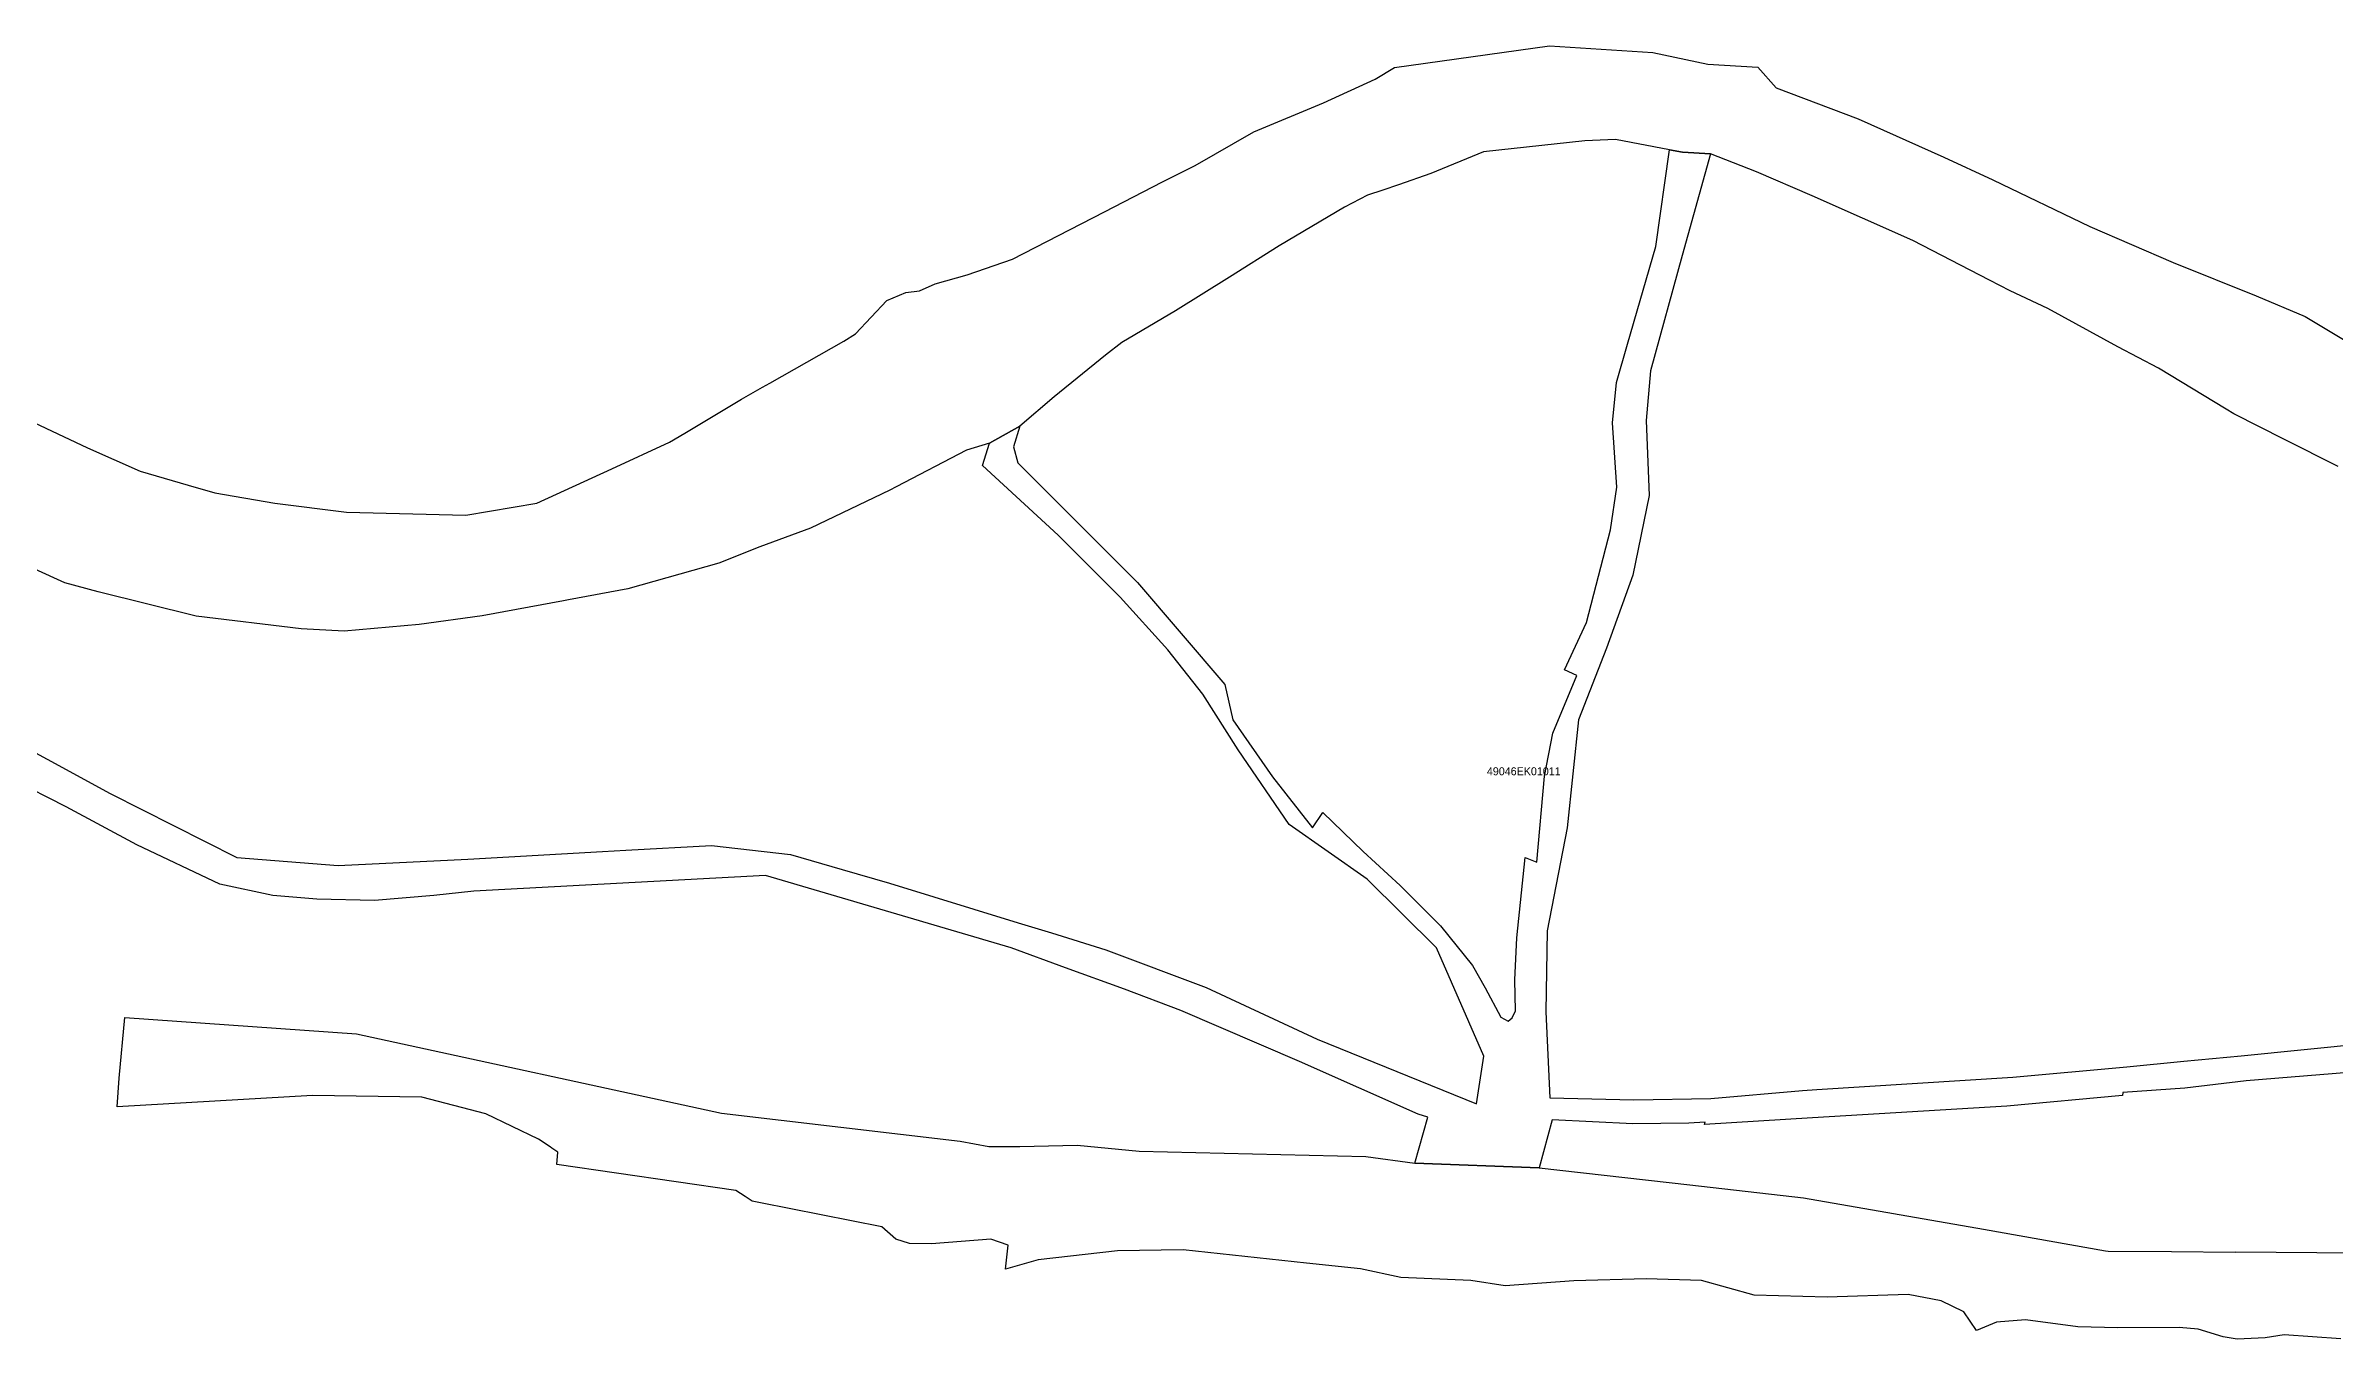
# Model space of a CAD drawing. Header units: metres. Extents: x 468751 to 471425, y 4451894 to 4452869.
# Drawn here: x 469380 to 469952, y 4452522 to 4452845 of the extents above; entities that cross this region are included whole.
import ezdxf
from ezdxf.enums import TextEntityAlignment as Align

# ---------------------------------------------------------------- set-up
doc = ezdxf.new("R2010")
doc.units = ezdxf.units.M
doc.layers.add('KAEK', color=7, linetype='Continuous')
doc.layers.add('PARCELS', color=3, linetype='Continuous')

msp = doc.modelspace()

# ---------------------------------------------------------------- linework, layer by layer
at = {"layer": 'PARCELS'}
for points in [[(469357.78, 4452759.93), (469390.54, 4452744.53), (469403.67, 4452738.65), (469415.65, 4452735.19), (469422.33, 4452733.26), (469437.38, 4452730.7), (469455.23, 4452728.43), (469485.12, 4452727.7), (469502.82, 4452730.64), (469521.56, 4452739.25), (469536, 4452745.89), (469539.84, 4452748.18), (469554.01, 4452756.68), (469559.23, 4452759.61), (469561.06, 4452760.63), (469579.57, 4452771.11), (469582.44, 4452773.01), (469590.33, 4452781.32), (469595.04, 4452783.27), (469598.49, 4452783.72), (469602.36, 4452785.46), (469610.36, 4452787.74), (469621.72, 4452791.63), (469644.72, 4452803.46), (469659.21, 4452810.92), (469667.4, 4452815.03), (469682, 4452823.44), (469699.45, 4452830.73), (469712.38, 4452836.62), (469717.17, 4452839.51), (469755.97, 4452844.94), (469781.73, 4452843.28), (469795.5, 4452840.35), (469807.97, 4452839.62), (469812.57, 4452834.43), (469833.1, 4452826.7), (469854.52, 4452817.15), (469866.76, 4452811.43), (469891.01, 4452799.77), (469911.8, 4452790.81), (469932.58, 4452782.46), (469944.79, 4452777.29), (469965.09, 4452765.18)], [(469953.03, 4452739.8), (469939.64, 4452746.57), (469926.97, 4452753), (469925.08, 4452754.15), (469908.14, 4452764.39), (469898.01, 4452769.74), (469880.52, 4452779.33), (469871.05, 4452783.71), (469865.89, 4452786.35), (469846.79, 4452796.26), (469821.57, 4452807.45), (469807.7, 4452813.42), (469796.14, 4452817.93), (469789.17, 4452818.33), (469785.95, 4452818.94), (469772.42, 4452821.51), (469764.81, 4452821.23), (469739.44, 4452818.43), (469726.26, 4452813.06), (469718.21, 4452810.23), (469714.26, 4452808.91), (469710.48, 4452807.64), (469704.66, 4452804.66), (469688.34, 4452794.99), (469675.96, 4452787.11), (469662.48, 4452778.72), (469649.06, 4452770.8), (469644.99, 4452767.61), (469632.17, 4452757.24), (469623.55, 4452749.88), (469616, 4452745.65), (469610.19, 4452743.94), (469592.62, 4452734.72), (469591.07, 4452733.91), (469571.2, 4452724.43), (469558.56, 4452719.72), (469548.31, 4452715.64), (469525.59, 4452709.24), (469510.72, 4452706.5), (469509.48, 4452706.27), (469489.17, 4452702.55), (469473.45, 4452700.39), (469454.68, 4452698.7), (469443.9, 4452699.27), (469417.64, 4452702.45), (469393.21, 4452708.52), (469384.87, 4452710.73), (469362.3, 4452720.98)], [(469364.59, 4452675.31), (469396.16, 4452658.16), (469427.84, 4452642.14), (469453.2, 4452640.15), (469485.6, 4452641.74), (469519.23, 4452643.64), (469525.05, 4452643.97), (469546.47, 4452645.16), (469566.24, 4452642.9), (469579.16, 4452639.13), (469590.96, 4452635.69), (469623.15, 4452625.84), (469631.49, 4452623.3), (469645.01, 4452619.07), (469670.14, 4452609.65), (469697.87, 4452596.77), (469737.71, 4452580.6), (469739.52, 4452592.46), (469727.73, 4452619.55), (469710.36, 4452636.71), (469690.9, 4452650.34), (469678.16, 4452669.05), (469669.31, 4452682.96), (469660.55, 4452693.99), (469648.66, 4452707.14), (469633.11, 4452722.69), (469614.21, 4452740.11), (469616, 4452745.65), (469623.55, 4452749.88), (469621.95, 4452744.72), (469623.08, 4452740.74), (469652.93, 4452710.83), (469674.77, 4452685.32), (469676.81, 4452676.55), (469686.69, 4452662.3), (469696.71, 4452649.52), (469699.25, 4452653.4), (469709.37, 4452643.61), (469718.62, 4452635.1), (469728.73, 4452625.05), (469736.69, 4452615.14), (469739.85, 4452609.61), (469743.76, 4452602.21), (469745.62, 4452601.22), (469746.61, 4452602.06), (469747.46, 4452603.83), (469747.26, 4452611.54), (469747.77, 4452622.1), (469749.89, 4452642.17), (469752.76, 4452640.95), (469754.73, 4452662.45), (469756.74, 4452673.16), (469762.75, 4452687.64), (469759.72, 4452689.01), (469765.16, 4452700.81), (469771.17, 4452723.97), (469772.75, 4452734.63), (469771.68, 4452750.77), (469772.65, 4452760.78), (469775.43, 4452770.42), (469782.48, 4452794.77), (469785.95, 4452818.94), (469789.17, 4452818.33), (469796.14, 4452817.93), (469789.12, 4452792.55), (469781.19, 4452763.7), (469780.09, 4452751.29), (469780.89, 4452732.55), (469776.79, 4452712.66), (469770.19, 4452694.43), (469763.17, 4452676.55), (469760.37, 4452649.57), (469755.34, 4452623.81), (469755, 4452603.57), (469756.05, 4452582.1), (469776.99, 4452581.57), (469796.24, 4452581.91), (469819.2, 4452583.89), (469822.79, 4452584.2), (469871.72, 4452587.23), (469900.21, 4452589.84), (469914.46, 4452591.28), (469928.8, 4452592.59), (469960.32, 4452595.74)], [(469959.76, 4452588.72), (469930.08, 4452586.31), (469914.76, 4452584.48), (469899.23, 4452583.45), (469899.15, 4452582.69), (469870.27, 4452580.01), (469821.68, 4452577.12), (469794.72, 4452575.45), (469794.86, 4452576), (469790.79, 4452575.75), (469776.79, 4452575.63), (469756.58, 4452576.55), (469753.32, 4452564.61), (469722.32, 4452565.8), (469725.51, 4452577.25), (469723.13, 4452578.02), (469693.49, 4452591.17), (469663.79, 4452603.92), (469649.72, 4452609.27), (469634.99, 4452614.58), (469621.37, 4452619.54), (469560.02, 4452637.6), (469487.12, 4452633.76), (469477.1, 4452632.64), (469462.23, 4452631.35), (469447.83, 4452631.74), (469436.81, 4452632.67), (469423.59, 4452635.48), (469402.84, 4452645.3), (469385.16, 4452654.78), (469371.79, 4452661.65)], [(469953.69, 4452521.88), (469939.57, 4452522.84), (469934.82, 4452522.09), (469927.83, 4452521.78), (469924.34, 4452522.4), (469918.07, 4452524.3), (469913.28, 4452524.68), (469898.01, 4452524.64), (469887.96, 4452524.88), (469874.91, 4452526.61), (469867.7, 4452526), (469862.67, 4452523.95), (469859.53, 4452528.6), (469853.82, 4452531.38), (469845.57, 4452532.94), (469825.31, 4452532.29), (469807.1, 4452532.79), (469793.9, 4452536.48), (469780.08, 4452536.83), (469762.05, 4452536.35), (469744.86, 4452535.12), (469736.29, 4452536.45), (469718.76, 4452537.18), (469708.71, 4452539.34), (469695.2, 4452540.8), (469664.38, 4452544.15), (469647.97, 4452543.85), (469628.1, 4452541.57), (469619.99, 4452539.28), (469620.63, 4452545.31), (469616.26, 4452546.8), (469601.47, 4452545.65), (469595.98, 4452545.66), (469592.57, 4452546.75), (469589.02, 4452549.85), (469558.74, 4452555.85), (469556.67, 4452556.26), (469554.89, 4452557.42), (469552.59, 4452558.92), (469507.83, 4452565.39), (469508.06, 4452568.49), (469506.6, 4452569.48), (469506.12, 4452569.81), (469503.24, 4452571.76), (469490.05, 4452578.1), (469474.05, 4452582.25), (469446.75, 4452582.66), (469397.89, 4452579.85), (469398.46, 4452587.03), (469399.86, 4452602.2), (469457.72, 4452598.08), (469549.02, 4452578.28), (469608.61, 4452571.27), (469615.83, 4452569.93), (469623.53, 4452569.96), (469637.91, 4452570.3), (469653.4, 4452568.79), (469710.02, 4452567.46), (469722.32, 4452565.8), (469753.32, 4452564.61), (469791.05, 4452560.36), (469819.42, 4452557.14), (469864.39, 4452549.25), (469894.93, 4452543.89), (469895.57, 4452543.78), (469911.37, 4452543.67), (469927.35, 4452543.55), (469927.35, 4452543.59), (469957.96, 4452543.36)]]:
    msp.add_lwpolyline(points, dxfattribs=at)

# ---------------------------------------------------------------- texts
at = {"layer": 'KAEK'}
msp.add_text('49046ΕΚ01011', height=2, dxfattribs=at).set_placement((469749.51, 4452663.68), align=Align.MIDDLE_CENTER)

doc.saveas('drawing.dxf')
